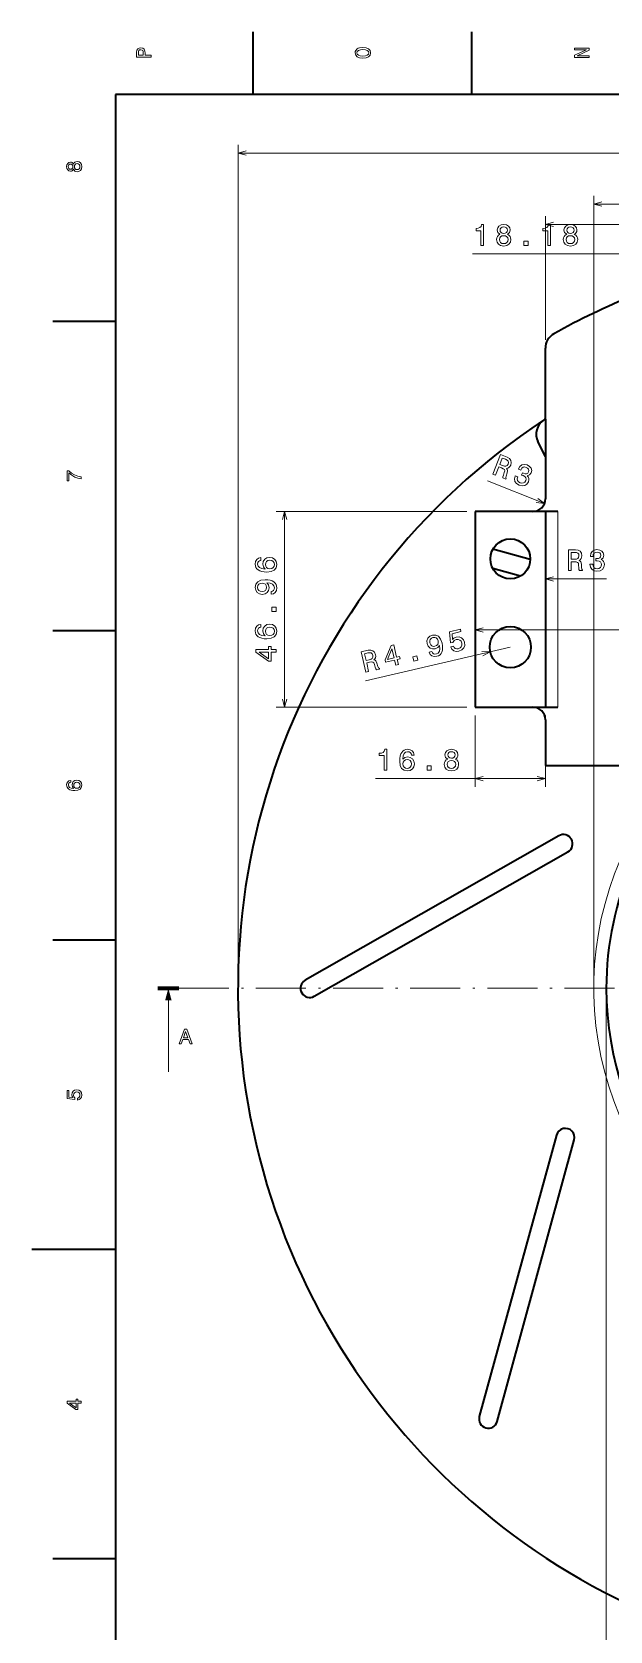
# Model space of a CAD drawing. Extents: x 0 to 841, y 0 to 594.
# Drawn here: x 0 to 138.6, y 205.5 to 589 of the extents above; entities that cross this region are included whole.
import ezdxf

# ---------------------------------------------------------------- set-up
doc = ezdxf.new("R2010")
doc.units = 0
doc.linetypes.add('DASHDOT', pattern=[18.5, 12, -3, 0.5, -3])

msp = doc.modelspace()

# ---------------------------------------------------------------- linework, layer by layer
at = {"color": 7, "lineweight": 35, "ltscale": 0.375}
for p, q in [((53, 574), (53, 589)), ((105.5, 574), (105.5, 589)), ((20, 519.6), (5, 519.6)), ((20, 445.4), (5, 445.4)), ((20, 371.2), (5, 371.2)), ((20, 222.8), (5, 222.8))]:
    msp.add_line(p, q, dxfattribs=at)
at = {"color": 7, "lineweight": 35}
for p, q in [((821, 574), (20, 574)), ((20, 574), (20, 20)), ((106.29, 474.02), (106.29, 427.06)), ((123.09, 474.02), (123.09, 427.06)), ((123.09, 413.06), (157.25, 413.06)), ((126.33, 396.22), (65.51, 361.57)), ((67.69, 357.73), (128.51, 392.38)), ((125.76, 324.44), (107.26, 256.93)), ((111.52, 255.76), (130.02, 323.27)), ((20, 297), (0, 297))]:
    msp.add_line(p, q, dxfattribs=at)
at = {"color": 7, "lineweight": 13}
for p, q in [((49.4, 361.65), (49.4, 561.96)), ((49.4, 559.96), (376, 559.96)), ((134.7, 361.65), (134.7, 549.73)), ((123.09, 515.14), (123.09, 544.83)), ((134.7, 547.73), (290.7, 547.73)), ((123.09, 542.83), (359.92, 542.83)), ((105.6, 535.78), (170.88, 535.78)), ((104.29, 474.02), (58.55, 474.02)), ((60.55, 427.06), (60.55, 474.02)), ((126.09, 474.02), (126.09, 427.06)), ((106.29, 445.58), (319.11, 445.58)), ((114.69, 441.46), (79.98, 433.39)), ((104.29, 427.06), (58.55, 427.06)), ((82.4, 409.93), (123.09, 409.93)), ((137.7, 357.65), (137.7, 139.34))]:
    msp.add_line(p, q, dxfattribs=at)
at = {"color": 7, "lineweight": 35, "ltscale": 0.424301}
msp.add_line((123.09, 496.17), (123.09, 513.14), dxfattribs=at)
at = {"color": 7, "lineweight": 35, "ltscale": 0.478616}
msp.add_line((123.09, 496.17), (123.09, 477.02), dxfattribs=at)
at = {"color": 7, "lineweight": 35, "ltscale": 0.10047}
msp.add_line((123.09, 487.17), (121.3, 490.77), dxfattribs=at)
at = {"color": 7, "lineweight": 13, "ltscale": 0.366859}
for p, q in [((122.88, 475.91), (109.24, 481.34)), ((123.09, 457.82), (137.76, 457.82))]:
    msp.add_line(p, q, dxfattribs=at)
at = {"color": 7, "lineweight": 35, "ltscale": 0.420053}
for p, q in [((123.09, 474.02), (106.29, 474.02)), ((106.29, 427.06), (123.09, 427.06))]:
    msp.add_line(p, q, dxfattribs=at)
at = {"color": 7, "lineweight": 35, "ltscale": 0.075}
for p, q in [((126.09, 474.02), (123.09, 474.02)), ((123.09, 427.06), (126.09, 427.06))]:
    msp.add_line(p, q, dxfattribs=at)
at = {"color": 7, "lineweight": 13, "ltscale": 0.405126}
msp.add_line((123.09, 472.02), (123.09, 455.82), dxfattribs=at)
at = {"color": 7, "lineweight": 35, "ltscale": 0.232625}
msp.add_line((119.47, 462.48), (110.5, 464.94), dxfattribs=at)
at = {"color": 7, "lineweight": 35, "ltscale": 0.173623}
msp.add_line((110.47, 460.37), (117.17, 458.53), dxfattribs=at)
at = {"color": 7, "lineweight": 13, "ltscale": 0.428444}
for p, q in [((106.29, 425.06), (106.29, 407.93)), ((123.09, 425.06), (123.09, 407.93))]:
    msp.add_line(p, q, dxfattribs=at)
at = {"color": 7, "lineweight": 35, "ltscale": 0.275134}
msp.add_line((123.09, 424.06), (123.09, 413.06), dxfattribs=at)
at = {"color": 7, "lineweight": 100, "ltscale": 0.125}
msp.add_line((30.2, 359.65), (35.2, 359.65), dxfattribs=at)
at = {"color": 7, "lineweight": 13, "ltscale": 0.427556}
msp.add_line((32.7, 356.75), (32.7, 339.65), dxfattribs=at)
at = {"color": 7, "linetype": 'DASHDOT', "lineweight": 13}
msp.add_line((35.2, 359.65), (380.2, 359.65), dxfattribs=at)
at = {"color": 7, "lineweight": 13}
for points in [[(28.58, 582.94), (28.58, 583.4), (27.11, 583.4), (27.11, 583.91), (27.08, 584.43), (26.9, 584.85), (26.56, 585.11), (26.09, 585.21), (25.66, 585.13), (25.34, 584.93), (25.15, 584.6), (25.08, 584.15), (25.08, 582.94)], [(25.51, 584.02), (25.54, 584.32), (25.64, 584.54), (25.81, 584.68), (26.09, 584.72), (26.38, 584.67), (26.56, 584.53), (26.65, 584.3), (26.68, 583.98), (26.68, 583.4), (25.51, 583.4)], [(79.33, 582.7), (80.12, 582.79), (80.7, 583.06), (81.06, 583.47), (81.18, 584), (81.06, 584.53), (80.7, 584.94), (80.12, 585.2), (79.33, 585.3), (78.55, 585.2), (78.23, 585.09), (77.97, 584.94), (77.61, 584.53), (77.52, 584.28), (77.49, 584), (77.61, 583.46), (77.97, 583.05), (78.55, 582.79)], [(79.33, 583.19), (78.72, 583.24), (78.27, 583.41), (78, 583.67), (77.91, 584), (78, 584.33), (78.28, 584.59), (78.73, 584.75), (79.33, 584.81), (79.94, 584.75), (80.39, 584.59), (80.66, 584.33), (80.76, 584), (80.66, 583.67), (80.39, 583.41), (79.95, 583.24)], [(133.58, 582.85), (133.58, 583.27), (130.71, 583.27), (133.58, 584.61), (133.58, 585.15), (130.08, 585.15), (130.08, 584.73), (132.95, 584.73), (130.08, 583.4), (130.08, 582.85)], [(9.95, 556.07), (10.09, 555.82), (10.28, 555.64), (10.53, 555.53), (10.83, 555.49), (11.28, 555.58), (11.63, 555.81), (11.85, 556.19), (11.93, 556.7), (11.85, 557.21), (11.63, 557.59), (11.28, 557.82), (10.83, 557.91), (10.53, 557.86), (10.28, 557.76), (10.09, 557.58), (9.95, 557.33), (9.83, 557.53), (9.66, 557.67), (9.46, 557.75), (9.21, 557.78), (8.85, 557.7), (8.57, 557.49), (8.38, 557.15), (8.31, 556.7), (8.38, 556.25), (8.57, 555.9), (8.85, 555.69), (9.21, 555.61), (9.46, 555.64), (9.66, 555.72)], [(9.25, 556.09), (9.03, 556.13), (8.86, 556.25), (8.75, 556.44), (8.71, 556.7), (8.75, 556.95), (8.86, 557.14), (9.03, 557.26), (9.25, 557.31), (9.48, 557.26), (9.65, 557.14), (9.77, 556.95), (9.81, 556.7), (9.77, 556.44), (9.65, 556.25), (9.48, 556.13)], [(10.82, 555.98), (10.55, 556.02), (10.35, 556.17), (10.22, 556.4), (10.17, 556.7), (10.22, 557), (10.35, 557.22), (10.55, 557.37), (10.82, 557.42), (11.11, 557.37), (11.32, 557.22), (11.47, 557), (11.51, 556.7), (11.47, 556.4), (11.32, 556.17), (11.11, 556.02)], [(107.64, 537.78), (108.29, 537.78), (108.29, 542.82), (107.8, 542.82), (107.67, 542.38), (107.42, 542.08), (107.02, 541.91), (106.47, 541.85), (106.47, 541.34), (107.64, 541.34)], [(112.21, 540.48), (111.84, 540.28), (111.59, 539.99), (111.43, 539.64), (111.38, 539.22), (111.5, 538.58), (111.83, 538.08), (112.37, 537.76), (113.11, 537.64), (113.83, 537.76), (114.37, 538.08), (114.71, 538.58), (114.83, 539.22), (114.77, 539.64), (114.62, 539.99), (114.36, 540.28), (114, 540.48), (114.29, 540.65), (114.49, 540.89), (114.61, 541.18), (114.65, 541.53), (114.54, 542.04), (114.24, 542.45), (113.75, 542.72), (113.11, 542.82), (112.46, 542.72), (111.97, 542.45), (111.66, 542.04), (111.55, 541.53), (111.59, 541.18), (111.71, 540.89)], [(112.23, 541.47), (112.29, 541.79), (112.46, 542.03), (112.74, 542.18), (113.11, 542.24), (113.47, 542.18), (113.74, 542.03), (113.91, 541.79), (113.98, 541.47), (113.91, 541.15), (113.74, 540.89), (113.47, 540.73), (113.11, 540.68), (112.74, 540.74), (112.46, 540.89), (112.29, 541.15)], [(123.65, 537.78), (124.31, 537.78), (124.31, 542.82), (123.82, 542.82), (123.69, 542.38), (123.43, 542.08), (123.03, 541.91), (122.48, 541.85), (122.48, 541.34), (123.65, 541.34)], [(128.22, 540.48), (127.86, 540.28), (127.6, 539.99), (127.45, 539.64), (127.4, 539.22), (127.51, 538.58), (127.84, 538.08), (128.38, 537.76), (129.12, 537.64), (129.84, 537.76), (130.39, 538.08), (130.72, 538.58), (130.84, 539.22), (130.78, 539.64), (130.63, 539.99), (130.37, 540.28), (130.01, 540.48), (130.3, 540.65), (130.5, 540.89), (130.62, 541.18), (130.67, 541.53), (130.55, 542.04), (130.25, 542.45), (129.76, 542.72), (129.12, 542.82), (128.47, 542.72), (127.98, 542.45), (127.67, 542.04), (127.56, 541.53), (127.6, 541.18), (127.72, 540.89)], [(128.25, 541.47), (128.3, 541.79), (128.48, 542.03), (128.75, 542.18), (129.12, 542.24), (129.48, 542.18), (129.75, 542.03), (129.92, 541.79), (129.99, 541.47), (129.92, 541.15), (129.75, 540.89), (129.48, 540.73), (129.12, 540.68), (128.75, 540.74), (128.48, 540.89), (128.3, 541.15)], [(112.08, 539.23), (112.14, 539.61), (112.35, 539.9), (112.67, 540.09), (113.11, 540.15), (113.53, 540.09), (113.85, 539.9), (114.06, 539.61), (114.14, 539.23), (114.06, 538.82), (113.85, 538.51), (113.53, 538.31), (113.11, 538.24), (112.67, 538.31), (112.35, 538.51), (112.14, 538.82)], [(117.95, 537.78), (118.94, 537.78), (118.94, 538.86), (117.95, 538.86)], [(128.09, 539.23), (128.15, 539.61), (128.36, 539.9), (128.68, 540.09), (129.12, 540.15), (129.54, 540.09), (129.87, 539.9), (130.08, 539.61), (130.15, 539.23), (130.08, 538.82), (129.87, 538.51), (129.54, 538.31), (129.12, 538.24), (128.68, 538.31), (128.36, 538.51), (128.15, 538.82)], [(110.51, 482.99), (111.13, 482.75), (111.91, 484.71), (112.55, 484.45), (113.01, 484.25), (113.26, 484.04), (113.34, 483.75), (113.25, 483.33), (113.04, 482.71), (112.92, 482.3), (112.91, 482.04), (113.61, 481.76), (113.66, 481.88), (113.58, 482.13), (113.67, 482.5), (113.92, 483.27), (114.03, 483.87), (113.94, 484.11), (113.75, 484.33), (114.09, 484.39), (114.37, 484.55), (114.61, 484.8), (114.79, 485.13), (114.92, 485.73), (114.82, 486.26), (114.48, 486.69), (113.91, 487.02), (112.36, 487.64)], [(11.83, 481.8), (11.83, 482.31), (11, 482.47), (10.22, 482.77), (9.5, 483.18), (8.83, 483.72), (8.41, 483.72), (8.41, 481.32), (8.87, 481.32), (8.87, 483.24), (9.55, 482.68), (10.26, 482.26), (11.02, 481.97)], [(113.51, 486.52), (113.9, 486.32), (114.14, 486.08), (114.23, 485.77), (114.14, 485.38), (113.92, 485.02), (113.65, 484.85), (113.29, 484.86), (112.85, 484.99), (112.14, 485.28), (112.75, 486.82)], [(115.85, 482.55), (115.83, 482.51), (115.68, 481.82), (115.81, 481.21), (116.18, 480.71), (116.79, 480.33), (117.53, 480.17), (118.17, 480.26), (118.69, 480.59), (119.05, 481.15), (119.16, 481.56), (119.14, 481.94), (119, 482.29), (118.75, 482.59), (119.33, 482.78), (119.71, 483.3), (119.82, 483.86), (119.69, 484.37), (119.32, 484.8), (118.71, 485.15), (118.06, 485.28), (117.48, 485.17), (117, 484.82), (116.65, 484.24), (116.63, 484.19), (117.23, 483.95), (117.45, 484.36), (117.75, 484.6), (118.1, 484.67), (118.52, 484.58), (118.85, 484.39), (119.05, 484.15), (119.11, 483.86), (119.05, 483.53), (118.86, 483.23), (118.61, 483.07), (118.27, 483.05), (117.88, 483.16), (117.62, 483.27), (117.41, 482.74), (117.74, 482.62), (118.14, 482.39), (118.39, 482.11), (118.47, 481.77), (118.4, 481.41), (118.18, 481.05), (117.87, 480.84), (117.49, 480.78), (117.05, 480.88), (116.66, 481.12), (116.43, 481.44), (116.37, 481.84), (116.47, 482.31)], [(128.65, 459.82), (129.32, 459.82), (129.32, 461.93), (130.01, 461.93), (130.51, 461.91), (130.83, 461.8), (131, 461.57), (131.07, 461.14), (131.11, 460.49), (131.15, 460.07), (131.24, 459.82), (131.99, 459.82), (131.99, 459.95), (131.83, 460.15), (131.77, 460.53), (131.72, 461.34), (131.6, 461.93), (131.43, 462.12), (131.17, 462.26), (131.46, 462.44), (131.66, 462.69), (131.79, 463.01), (131.84, 463.39), (131.73, 463.99), (131.45, 464.45), (130.97, 464.72), (130.32, 464.82), (128.65, 464.82)], [(130.14, 464.2), (130.57, 464.16), (130.88, 464.02), (131.08, 463.77), (131.14, 463.38), (131.07, 462.96), (130.88, 462.71), (130.55, 462.58), (130.09, 462.54), (129.32, 462.54), (129.32, 464.2)], [(133.78, 461.39), (133.78, 461.34), (133.89, 460.64), (134.23, 460.13), (134.77, 459.79), (135.47, 459.67), (136.22, 459.79), (136.78, 460.11), (137.14, 460.62), (137.27, 461.26), (137.22, 461.69), (137.06, 462.04), (136.8, 462.3), (136.45, 462.5), (136.92, 462.89), (137.09, 463.5), (136.98, 464.07), (136.67, 464.49), (136.16, 464.76), (135.47, 464.85), (134.82, 464.74), (134.33, 464.42), (134, 463.92), (133.89, 463.25), (133.89, 463.2), (134.54, 463.2), (134.59, 463.66), (134.78, 463.99), (135.08, 464.19), (135.51, 464.26), (135.88, 464.2), (136.16, 464.05), (136.32, 463.81), (136.39, 463.48), (136.32, 463.12), (136.15, 462.89), (135.85, 462.74), (135.44, 462.7), (135.16, 462.71), (135.16, 462.14), (135.51, 462.15), (135.96, 462.09), (136.3, 461.91), (136.5, 461.63), (136.57, 461.26), (136.5, 460.85), (136.29, 460.54), (135.95, 460.34), (135.52, 460.28), (135.06, 460.35), (134.73, 460.57), (134.52, 460.91), (134.44, 461.39)], [(54.9, 462.95), (54.31, 462.81), (53.88, 462.49), (53.61, 462), (53.51, 461.37), (53.56, 460.94), (53.7, 460.58), (53.92, 460.25), (54.24, 459.98), (54.64, 459.76), (55.12, 459.6), (55.69, 459.5), (56.33, 459.47), (57.35, 459.59), (58.1, 459.94), (58.54, 460.51), (58.69, 461.29), (58.56, 461.99), (58.23, 462.52), (57.69, 462.87), (57.02, 462.99), (56.33, 462.87), (55.81, 462.54), (55.47, 462.02), (55.36, 461.39), (55.5, 460.71), (55.91, 460.19), (55.12, 460.3), (54.55, 460.53), (54.21, 460.89), (54.1, 461.38), (54.16, 461.74), (54.31, 462.01), (54.56, 462.19), (54.9, 462.28)], [(57.02, 462.29), (57.48, 462.21), (57.82, 462.01), (58.05, 461.69), (58.13, 461.28), (58.05, 460.86), (57.83, 460.53), (57.48, 460.32), (57.03, 460.26), (56.58, 460.33), (56.24, 460.53), (56.03, 460.86), (55.95, 461.31), (56.03, 461.7), (56.24, 462.01), (56.58, 462.21)], [(57.31, 454.15), (57.88, 454.26), (58.32, 454.57), (58.59, 455.06), (58.69, 455.71), (58.64, 456.13), (58.51, 456.51), (58.29, 456.84), (57.97, 457.11), (57.58, 457.33), (57.09, 457.49), (56.53, 457.58), (55.88, 457.62), (54.86, 457.49), (54.12, 457.14), (53.67, 456.58), (53.51, 455.81), (53.64, 455.1), (53.99, 454.57), (54.52, 454.22), (55.19, 454.11), (55.88, 454.22), (56.41, 454.56), (56.74, 455.07), (56.85, 455.71), (56.71, 456.38), (56.3, 456.9), (57.09, 456.78), (57.66, 456.55), (58, 456.2), (58.11, 455.71), (58.06, 455.34), (57.9, 455.07), (57.65, 454.89), (57.31, 454.81)], [(55.19, 454.81), (54.74, 454.88), (54.39, 455.08), (54.16, 455.4), (54.08, 455.81), (54.16, 456.23), (54.39, 456.56), (54.73, 456.76), (55.18, 456.84), (55.63, 456.76), (55.97, 456.56), (56.18, 456.23), (56.25, 455.79), (56.18, 455.39), (55.97, 455.08), (55.64, 454.88)], [(58.55, 450.05), (58.55, 451.04), (57.48, 451.04), (57.48, 450.05)], [(54.9, 446.93), (54.31, 446.8), (53.88, 446.48), (53.61, 445.99), (53.51, 445.36), (53.56, 444.93), (53.7, 444.56), (53.92, 444.24), (54.24, 443.97), (54.64, 443.75), (55.12, 443.59), (55.69, 443.49), (56.33, 443.46), (57.35, 443.58), (58.1, 443.93), (58.54, 444.5), (58.69, 445.28), (58.56, 445.98), (58.23, 446.51), (57.69, 446.86), (57.02, 446.98), (56.33, 446.86), (55.81, 446.52), (55.47, 446.01), (55.36, 445.38), (55.5, 444.69), (55.91, 444.18), (55.12, 444.29), (54.55, 444.52), (54.21, 444.87), (54.1, 445.36), (54.16, 445.72), (54.31, 446), (54.56, 446.18), (54.9, 446.27)], [(57.02, 446.28), (57.48, 446.2), (57.82, 446), (58.05, 445.67), (58.13, 445.27), (58.05, 444.85), (57.83, 444.52), (57.48, 444.31), (57.03, 444.25), (56.58, 444.32), (56.24, 444.52), (56.03, 444.85), (55.95, 445.3), (56.03, 445.69), (56.24, 446), (56.58, 446.2)], [(100.39, 441.53), (100.68, 440.99), (101.13, 440.62), (101.7, 440.46), (102.37, 440.5), (103.05, 440.79), (103.53, 441.27), (103.75, 441.9), (103.72, 442.63), (103.45, 443.25), (102.99, 443.69), (102.39, 443.9), (101.68, 443.86), (101.17, 443.65), (100.82, 443.32), (100.71, 444.68), (102.84, 445.18), (102.71, 445.75), (100.11, 445.15), (100.32, 442.47), (100.88, 442.61), (101.21, 443.03), (101.71, 443.27), (102.17, 443.3), (102.57, 443.15), (102.87, 442.86), (103.05, 442.44), (103.07, 441.98), (102.93, 441.58), (102.63, 441.28), (102.21, 441.1), (101.83, 441.06), (101.5, 441.16), (101.23, 441.36), (101.05, 441.68)], [(58.55, 440.26), (58.55, 440.91), (57.31, 440.91), (57.31, 441.63), (56.73, 441.63), (56.73, 440.91), (53.66, 440.91), (53.66, 440.26), (56.68, 438.07), (57.31, 438.07), (57.31, 440.26)], [(87.22, 437.13), (87.85, 437.27), (87.57, 438.48), (88.27, 438.64), (88.14, 439.2), (87.44, 439.04), (86.74, 442.04), (86.11, 441.89), (84.66, 438.45), (84.8, 437.83), (86.94, 438.33)], [(85.26, 438.53), (86.3, 441.08), (86.81, 438.89)], [(95.27, 440.27), (95.5, 439.74), (95.9, 439.38), (96.44, 439.23), (97.1, 439.28), (97.5, 439.42), (97.84, 439.63), (98.11, 439.93), (98.3, 440.3), (98.42, 440.73), (98.46, 441.24), (98.43, 441.81), (98.32, 442.45), (97.97, 443.41), (97.46, 444.06), (96.81, 444.36), (96.02, 444.34), (95.36, 444.06), (94.92, 443.6), (94.7, 443), (94.74, 442.32), (95.01, 441.68), (95.46, 441.24), (96.03, 441.03), (96.68, 441.07), (97.31, 441.36), (97.71, 441.88), (97.78, 441.08), (97.68, 440.47), (97.42, 440.06), (96.97, 439.85), (96.59, 439.81), (96.29, 439.9), (96.06, 440.11), (95.91, 440.42)], [(95.42, 442.49), (95.39, 442.94), (95.51, 443.33), (95.77, 443.62), (96.15, 443.79), (96.58, 443.81), (96.95, 443.66), (97.22, 443.37), (97.4, 442.96), (97.43, 442.5), (97.31, 442.12), (97.03, 441.84), (96.62, 441.67), (96.22, 441.65), (95.87, 441.79), (95.6, 442.06)], [(56.73, 438.67), (54.49, 440.26), (56.73, 440.26)], [(80.07, 435.46), (80.72, 435.61), (80.25, 437.67), (80.91, 437.83), (81.41, 437.92), (81.74, 437.89), (81.96, 437.7), (82.13, 437.3), (82.31, 436.68), (82.45, 436.27), (82.59, 436.05), (83.33, 436.22), (83.3, 436.35), (83.09, 436.51), (82.95, 436.86), (82.72, 437.64), (82.46, 438.19), (82.26, 438.34), (81.97, 438.41), (82.21, 438.65), (82.35, 438.94), (82.41, 439.28), (82.36, 439.66), (82.13, 440.23), (81.74, 440.61), (81.22, 440.77), (80.57, 440.71), (78.94, 440.33)], [(80.52, 440.07), (80.96, 440.13), (81.29, 440.07), (81.54, 439.86), (81.69, 439.49), (81.72, 439.07), (81.59, 438.78), (81.29, 438.58), (80.86, 438.44), (80.11, 438.27), (79.73, 439.89)], [(91.55, 438.13), (92.52, 438.36), (92.27, 439.4), (91.31, 439.18)], [(84.44, 411.93), (85.09, 411.93), (85.09, 416.96), (84.6, 416.96), (84.47, 416.52), (84.21, 416.23), (83.82, 416.05), (83.27, 416), (83.27, 415.48), (84.44, 415.48)], [(91.63, 415.58), (91.5, 416.16), (91.18, 416.59), (90.69, 416.87), (90.06, 416.96), (89.63, 416.91), (89.26, 416.77), (88.94, 416.55), (88.66, 416.23), (88.45, 415.84), (88.29, 415.36), (88.19, 414.79), (88.16, 414.14), (88.28, 413.12), (88.63, 412.38), (89.2, 411.93), (89.98, 411.78), (90.68, 411.91), (91.21, 412.25), (91.55, 412.78), (91.68, 413.46), (91.55, 414.14), (91.22, 414.67), (90.71, 415), (90.08, 415.12), (89.39, 414.97), (88.88, 414.56), (88.99, 415.36), (89.22, 415.92), (89.57, 416.26), (90.06, 416.38), (90.42, 416.32), (90.7, 416.17), (90.88, 415.92), (90.97, 415.58)], [(90.98, 413.45), (90.9, 413), (90.7, 412.65), (90.37, 412.42), (89.97, 412.35), (89.54, 412.42), (89.22, 412.65), (89.01, 412.99), (88.95, 413.45), (89.02, 413.89), (89.22, 414.23), (89.55, 414.45), (90, 414.53), (90.39, 414.45), (90.7, 414.24), (90.9, 413.9)], [(99.69, 414.62), (99.32, 414.42), (99.07, 414.14), (98.91, 413.78), (98.86, 413.36), (98.97, 412.72), (99.3, 412.22), (99.84, 411.9), (100.58, 411.78), (101.31, 411.9), (101.85, 412.22), (102.18, 412.72), (102.3, 413.36), (102.24, 413.78), (102.09, 414.14), (101.83, 414.42), (101.47, 414.62), (101.76, 414.79), (101.96, 415.03), (102.08, 415.32), (102.13, 415.67), (102.01, 416.18), (101.71, 416.59), (101.22, 416.86), (100.58, 416.96), (99.93, 416.86), (99.44, 416.59), (99.13, 416.18), (99.02, 415.67), (99.06, 415.32), (99.18, 415.03)], [(99.55, 413.37), (99.61, 413.76), (99.82, 414.04), (100.15, 414.23), (100.58, 414.3), (101, 414.23), (101.33, 414.04), (101.54, 413.76), (101.61, 413.37), (101.54, 412.96), (101.33, 412.65), (101, 412.45), (100.58, 412.39), (100.15, 412.45), (99.82, 412.65), (99.61, 412.96)], [(99.71, 415.61), (99.76, 415.93), (99.94, 416.18), (100.21, 416.33), (100.58, 416.39), (100.94, 416.33), (101.21, 416.18), (101.39, 415.93), (101.45, 415.61), (101.39, 415.29), (101.21, 415.04), (100.94, 414.87), (100.58, 414.82), (100.21, 414.88), (99.94, 415.04), (99.76, 415.29)], [(94.74, 411.93), (95.74, 411.93), (95.74, 413), (94.74, 413)], [(9.28, 409.51), (8.87, 409.41), (8.57, 409.19), (8.37, 408.85), (8.31, 408.41), (8.34, 408.11), (8.44, 407.85), (8.6, 407.62), (8.82, 407.43), (9.09, 407.28), (9.43, 407.17), (9.83, 407.1), (10.28, 407.08), (11, 407.16), (11.52, 407.41), (11.83, 407.81), (11.93, 408.35), (11.84, 408.84), (11.61, 409.21), (11.23, 409.45), (10.76, 409.54), (10.28, 409.45), (9.91, 409.22), (9.68, 408.86), (9.6, 408.42), (9.7, 407.94), (9.99, 407.58), (9.43, 407.66), (9.03, 407.82), (8.8, 408.07), (8.72, 408.41), (8.76, 408.66), (8.86, 408.85), (9.04, 408.98), (9.28, 409.05)], [(10.76, 409.05), (11.08, 409), (11.32, 408.85), (11.49, 408.63), (11.54, 408.35), (11.49, 408.05), (11.33, 407.82), (11.09, 407.67), (10.77, 407.63), (10.46, 407.68), (10.22, 407.82), (10.07, 408.05), (10.01, 408.37), (10.07, 408.64), (10.21, 408.85), (10.45, 409)], [(35.31, 346.31), (35.77, 346.31), (36.14, 347.34), (37.54, 347.34), (37.9, 346.31), (38.38, 346.31), (37.1, 349.82), (36.58, 349.82)], [(36.3, 347.77), (36.84, 349.31), (37.38, 347.77)], [(10.92, 332.85), (11.33, 332.96), (11.66, 333.21), (11.86, 333.57), (11.93, 334.03), (11.84, 334.54), (11.6, 334.94), (11.2, 335.19), (10.7, 335.29), (10.23, 335.2), (9.86, 334.96), (9.62, 334.58), (9.54, 334.09), (9.6, 333.72), (9.77, 333.42), (8.82, 333.57), (8.82, 335.1), (8.41, 335.1), (8.41, 333.23), (10.26, 332.95), (10.26, 333.35), (10.03, 333.65), (9.94, 334.02), (10, 334.34), (10.16, 334.59), (10.41, 334.75), (10.72, 334.8), (11.04, 334.75), (11.29, 334.58), (11.44, 334.34), (11.5, 334.02), (11.47, 333.75), (11.35, 333.55), (11.17, 333.39), (10.92, 333.32)], [(11.83, 260.18), (11.83, 260.63), (10.97, 260.63), (10.97, 261.13), (10.56, 261.13), (10.56, 260.63), (8.41, 260.63), (8.41, 260.17), (10.52, 258.64), (10.97, 258.64), (10.97, 260.18)], [(10.56, 259.06), (8.99, 260.18), (10.56, 260.18)]]:
    msp.add_lwpolyline(points, close=True, dxfattribs=at)
for points in [[(51.33, 560.48), (49.4, 559.96), (51.33, 559.44)], [(136.63, 548.25), (134.7, 547.73), (136.63, 547.21)], [(125.02, 543.35), (123.09, 542.83), (125.02, 542.32)], [(120.89, 476.14), (122.88, 475.91), (121.27, 477.11)], [(61.07, 472.09), (60.55, 474.02), (60.03, 472.09)], [(125.02, 458.33), (123.09, 457.82), (125.02, 457.3)], [(108.22, 446.1), (106.29, 445.58), (108.22, 445.07)], [(108.1, 439.4), (109.87, 440.34), (107.87, 440.41)], [(60.03, 429), (60.55, 427.06), (61.07, 429)], [(108.22, 410.44), (106.29, 409.93), (108.22, 409.41)], [(121.16, 409.41), (123.09, 409.93), (121.16, 410.44)]]:
    msp.add_lwpolyline(points, dxfattribs=at)
at = {"color": 7, "lineweight": 35}
for centre, radius in [((114.69, 462.63), 4.79), ((114.69, 441.46), 4.95)]:
    msp.add_circle(centre, radius, dxfattribs=at)
for centre, radius, start, end in [((212.7, 359.65), 179.75, 112.4095, 119.1499), ((127.09, 513.14), 4, 119.1499, 180), ((212.7, 359.65), 163.3, 123.4557, 56.7202), ((124.88, 492.55), 4, 123.4557, 206.5024), ((212.7, 359.65), 163.3, 123.2798, 123.4557), ((120.09, 477.02), 3, 270, 360), ((120.09, 424.06), 3, 0, 90), ((212.7, 359.65), 75, 132.5522, 180), ((212.7, 359.65), 75, 180, 47.4345), ((127.42, 394.3), 2.21, 299.6731, 119.6731), ((66.6, 359.65), 2.21, 119.6731, 299.6731), ((127.89, 323.85), 2.21, 344.6731, 164.6731), ((109.39, 256.34), 2.21, 164.6731, 344.6731)]:
    msp.add_arc(centre, radius, start, end, dxfattribs=at)
at = {"color": 7, "lineweight": 13}
msp.add_arc((212.7, 359.65), 78, 136.7832, 43.2168, dxfattribs=at)
msp.add_solid([(33.47, 356.75), (32.7, 359.65), (31.92, 356.75)], dxfattribs=at)

doc.saveas('drawing.dxf')
